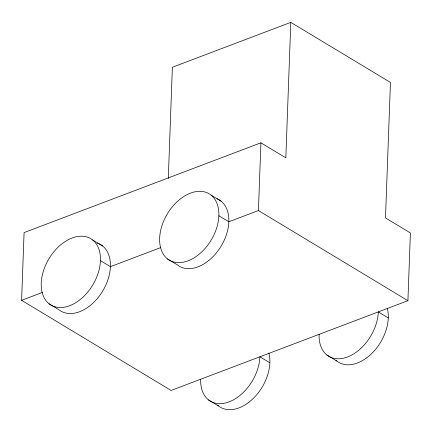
<?xml version="1.0" encoding="UTF-8"?>
<svg xmlns="http://www.w3.org/2000/svg" width="432" height="432" viewBox="0 0 432 432"><rect width="100%" height="100%" fill="white"/><g stroke="black" fill="none" stroke-linecap="round" stroke-linejoin="round"><path stroke-width="0.65" d="M290.795 22.361L390.452 82.447L385.484 217.922L410.4 232.945L407.916 300.683L171.088 390.452L21.6 300.326L24.084 232.589L260.912 142.814L285.827 157.837L290.795 22.361L172.379 67.246L168.302 178.459M407.916 300.683L258.428 210.551L260.912 142.814M21.6 300.326L42.385 292.448M160.801 247.558L110.408 266.657L100.445 260.653M258.428 210.551L228.825 221.773L218.857 215.762M211.064 195.102A38.713 25.537 -58.9 0 1 195.718 256.797A38.713 25.537 -58.9 0 1 160.979 229.063A38.713 25.537 -58.9 0 1 211.064 195.102L221.033 201.112M388.276 317.909L378.313 311.904A38.713 25.537 -58.9 0 1 347.468 356.994A38.713 25.537 -58.9 0 1 319.108 334.346M167.443 258.871L177.412 264.881A38.713 25.537 -58.9 0 0 221.189 246.019A38.713 25.537 -58.9 0 0 217.004 198.725M326.9 355.007L336.863 361.017M92.653 239.987A38.713 25.537 -58.9 0 1 77.301 301.682A38.713 25.537 -58.9 0 1 42.568 273.947A38.713 25.537 -58.9 0 1 92.653 239.987L102.616 245.997M269.865 362.799L259.902 356.789A38.713 25.537 -58.9 0 1 229.052 401.879A38.713 25.537 -58.9 0 1 200.691 379.231M49.032 303.755L58.995 309.766A38.713 25.537 -58.9 0 0 103.286 290.034A38.713 25.537 -58.9 0 0 97.33 243.14M208.483 399.892L218.452 405.902M268.871 353.138A38.713 25.537 -58.9 0 1 253.935 397.791A38.713 25.537 -58.9 0 1 217.528 405.108M387.283 308.254A38.713 25.537 -58.9 0 1 372.352 352.906A38.713 25.537 -58.9 0 1 335.939 360.223"/></g></svg>
